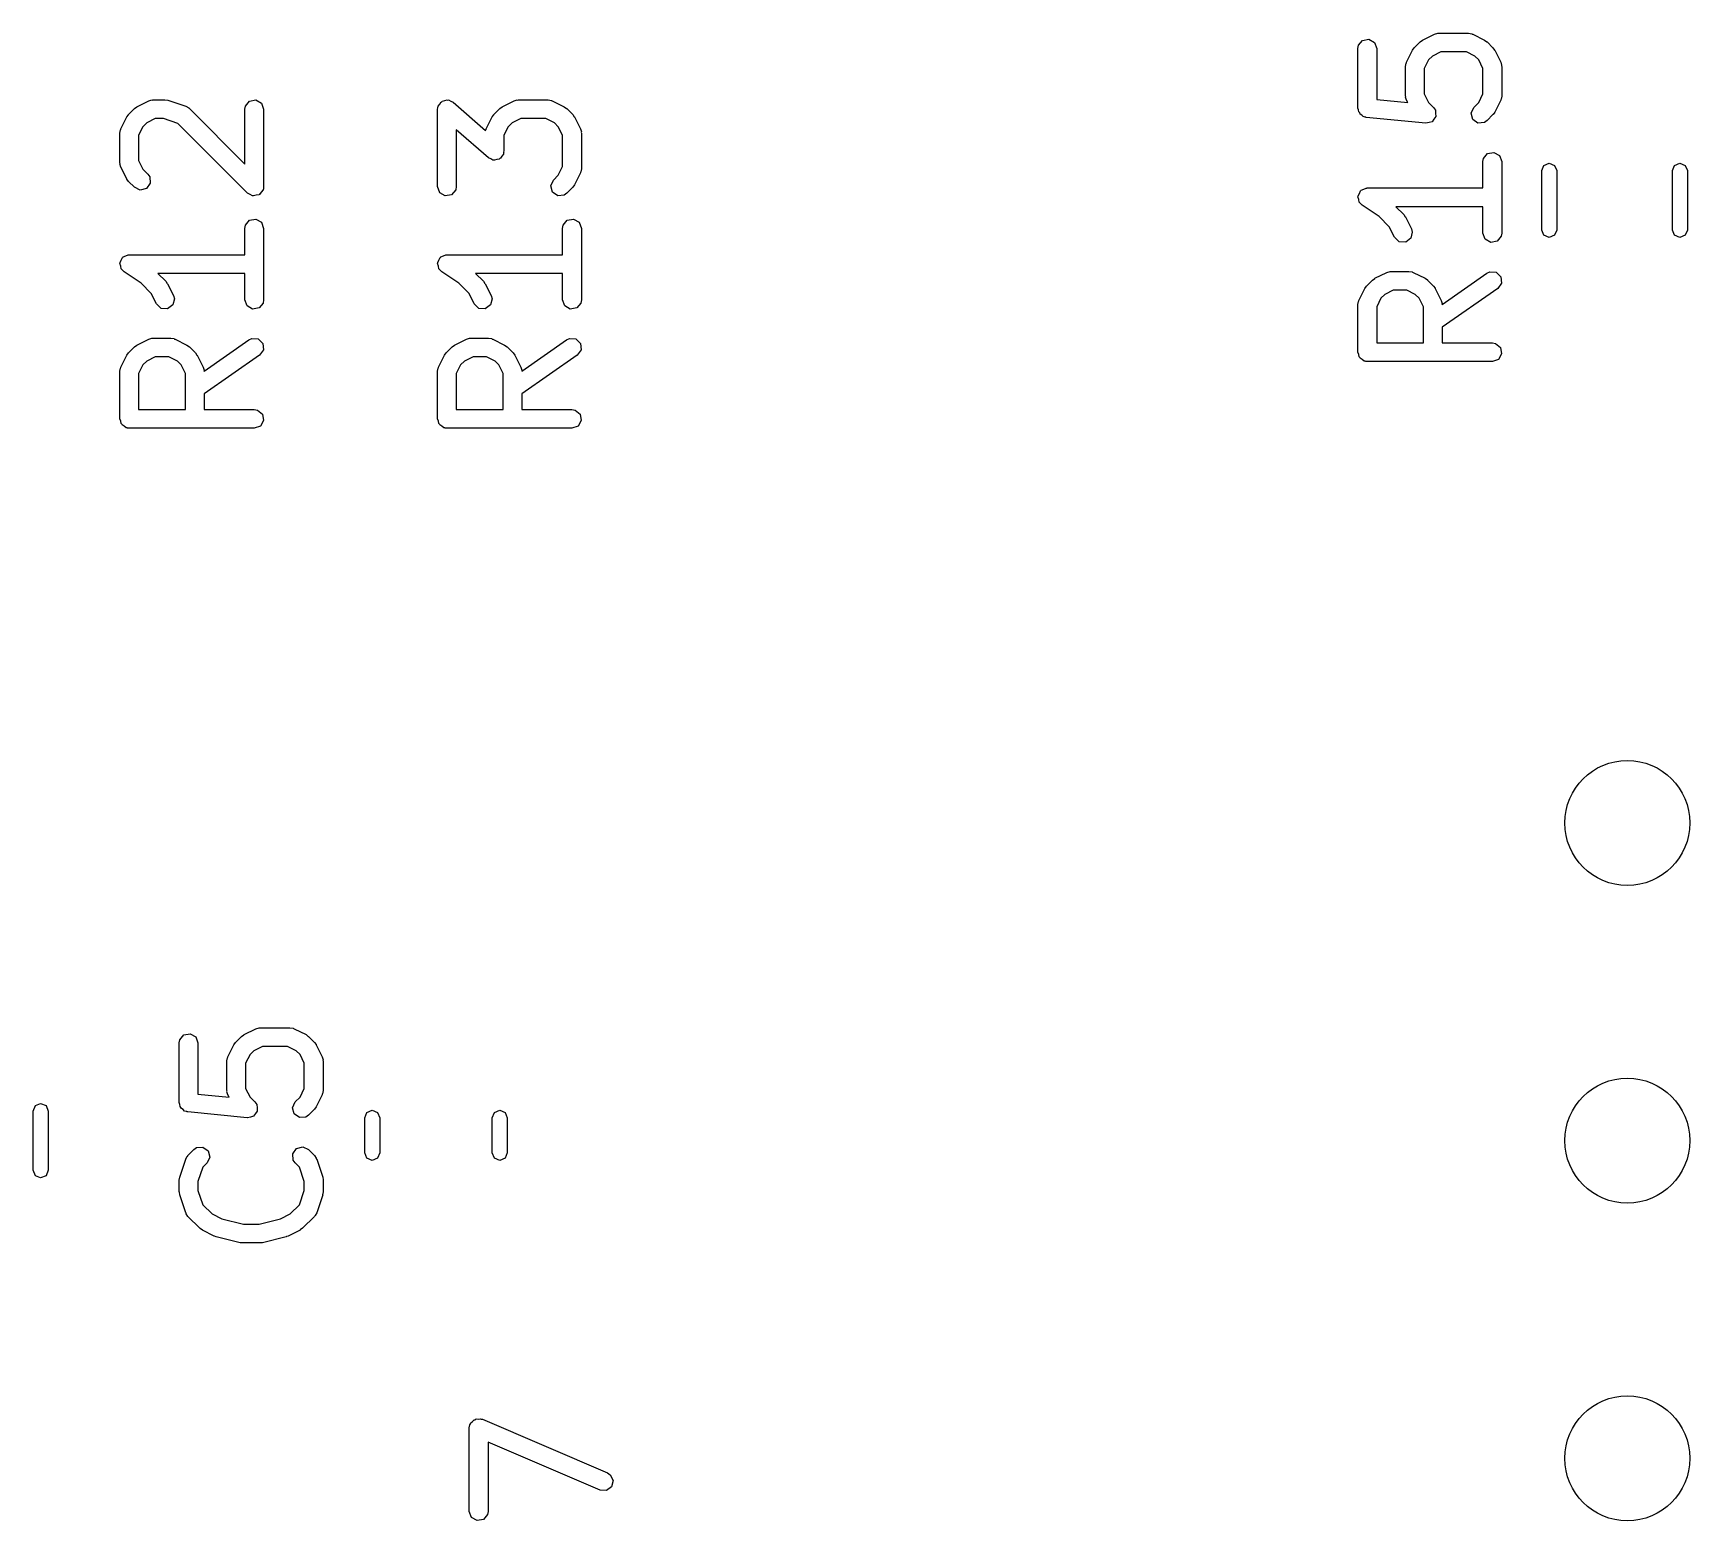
# Model space of a CAD drawing. Extents: x 123 to 179.1, y -123.4 to -75.1.
# Drawn here: x 165.69 to 178.94, y -109.08 to -97.19 of the extents above; entities that cross this region are included whole.
import ezdxf

# ---------------------------------------------------------------- set-up
doc = ezdxf.new("R2010")
doc.units = 0
doc.layers.add('BLACK', color=7, linetype='CONTINUOUS')

msp = doc.modelspace()

# ---------------------------------------------------------------- linework, layer by layer
at = {"layer": 'BLACK', "linetype": 'CONTINUOUS'}
for p, q in [((176.798, -97.2452), (176.894, -97.1976)), ((176.894, -97.1976), (176.919, -97.1902)), ((176.919, -97.1902), (176.923, -97.1912)), ((176.923, -97.1912), (176.927, -97.1897)), ((176.927, -97.1897), (177.165, -97.1897)), ((177.165, -97.1897), (177.191, -97.1942)), ((177.191, -97.1942), (177.194, -97.1971)), ((177.194, -97.1971), (177.199, -97.1976)), ((177.199, -97.1976), (177.294, -97.2452)), ((176.281, -97.3123), (176.285, -97.2867)), ((176.281, -97.7885), (176.281, -97.3123)), ((176.285, -97.2867), (176.318, -97.2474)), ((176.318, -97.2474), (176.369, -97.2385)), ((176.369, -97.2385), (176.413, -97.2641)), ((176.413, -97.2641), (176.431, -97.3123)), ((176.431, -97.3123), (176.431, -97.7206)), ((176.67, -97.4216), (176.717, -97.3264)), ((176.717, -97.3264), (176.731, -97.3084)), ((176.731, -97.3069), (176.779, -97.2593)), ((176.731, -97.3084), (176.731, -97.3069)), ((176.779, -97.2593), (176.797, -97.2464)), ((176.797, -97.2464), (176.798, -97.2452)), ((176.945, -97.3397), (176.876, -97.374)), ((177.148, -97.3397), (176.945, -97.3397)), ((177.216, -97.374), (177.148, -97.3397)), ((177.294, -97.2452), (177.312, -97.2586)), ((177.312, -97.2586), (177.314, -97.2593)), ((177.314, -97.2593), (177.361, -97.3069)), ((177.361, -97.3069), (177.374, -97.3253)), ((177.374, -97.3253), (177.375, -97.3264)), ((177.375, -97.3264), (177.423, -97.4216)), ((176.662, -97.4552), (176.666, -97.4295)), ((176.662, -97.6933), (176.662, -97.4552)), ((176.666, -97.4295), (176.669, -97.4261)), ((176.669, -97.4261), (176.67, -97.4216)), ((176.846, -97.4044), (176.812, -97.4729)), ((176.812, -97.4729), (176.812, -97.6756)), ((176.876, -97.374), (176.846, -97.4044)), ((177.247, -97.4044), (177.216, -97.374)), ((177.281, -97.4729), (177.247, -97.4044)), ((177.281, -97.6756), (177.281, -97.4729)), ((177.423, -97.4216), (177.43, -97.4466)), ((177.43, -97.4466), (177.429, -97.451)), ((177.429, -97.451), (177.431, -97.4552)), ((177.431, -97.4552), (177.431, -97.6933)), ((166.519, -97.7786), (166.614, -97.731)), ((166.614, -97.731), (166.639, -97.7236)), ((166.639, -97.7236), (166.644, -97.7246)), ((166.644, -97.7246), (166.648, -97.7231)), ((166.648, -97.7231), (166.743, -97.7231)), ((166.743, -97.7231), (166.765, -97.727)), ((166.765, -97.727), (166.767, -97.7269)), ((166.767, -97.7269), (166.91, -97.7746)), ((167.387, -97.7724), (167.42, -97.7331)), ((167.42, -97.7331), (167.47, -97.7242)), ((167.47, -97.7242), (167.515, -97.7499)), ((167.515, -97.7499), (167.532, -97.7981)), ((168.94, -97.757), (168.95, -97.7397)), ((168.95, -97.7397), (168.956, -97.7377)), ((168.956, -97.7377), (168.96, -97.7331)), ((168.96, -97.7331), (168.98, -97.7296)), ((168.98, -97.7296), (168.999, -97.7231)), ((168.999, -97.7231), (169.005, -97.7253)), ((169.005, -97.7253), (169.01, -97.7242)), ((169.01, -97.7242), (169.028, -97.7343)), ((169.028, -97.7343), (169.047, -97.7417)), ((169.047, -97.7417), (169.307, -97.9691)), ((169.44, -97.7786), (169.535, -97.731)), ((169.535, -97.731), (169.56, -97.7236)), ((169.56, -97.7236), (169.565, -97.7246)), ((169.565, -97.7246), (169.569, -97.7231)), ((169.569, -97.7231), (169.807, -97.7231)), ((169.807, -97.7231), (169.833, -97.7276)), ((169.833, -97.7276), (169.836, -97.7305)), ((169.836, -97.7305), (169.84, -97.731)), ((169.84, -97.731), (169.936, -97.7786)), ((176.431, -97.7206), (176.679, -97.7454)), ((176.663, -97.6975), (176.662, -97.6933)), ((176.662, -97.7018), (176.663, -97.6975)), ((176.67, -97.7268), (176.662, -97.7018)), ((176.679, -97.7454), (176.67, -97.7268)), ((176.812, -97.6756), (176.846, -97.7441)), ((176.846, -97.7441), (176.885, -97.7831)), ((177.208, -97.7831), (177.247, -97.7441)), ((177.247, -97.7441), (177.281, -97.6756)), ((177.423, -97.7268), (177.375, -97.822)), ((177.426, -97.7189), (177.423, -97.7224)), ((177.423, -97.7224), (177.423, -97.7268)), ((177.431, -97.6933), (177.426, -97.7189)), ((166.39, -97.955), (166.438, -97.8598)), ((166.438, -97.8598), (166.451, -97.8418)), ((166.451, -97.8418), (166.452, -97.8403)), ((166.452, -97.8403), (166.5, -97.7927)), ((166.5, -97.7927), (166.518, -97.7798)), ((166.518, -97.7798), (166.519, -97.7786)), ((166.666, -97.8731), (166.597, -97.9074)), ((166.731, -97.8731), (166.666, -97.8731)), ((166.845, -97.9113), (166.731, -97.8731)), ((166.91, -97.7746), (166.933, -97.787)), ((166.933, -97.787), (166.935, -97.7908)), ((166.935, -97.7908), (166.939, -97.7927)), ((166.939, -97.7927), (167.382, -98.2361)), ((167.382, -97.7981), (167.387, -97.7724)), ((167.382, -98.2361), (167.382, -97.7981)), ((167.532, -97.7981), (167.532, -98.4171)), ((168.922, -97.7981), (168.924, -97.787)), ((168.922, -98.4171), (168.922, -97.7981)), ((168.924, -97.7835), (168.925, -97.7809)), ((168.924, -97.787), (168.924, -97.7835)), ((168.925, -97.7809), (168.927, -97.7724)), ((168.927, -97.7724), (168.94, -97.757)), ((169.311, -97.955), (169.359, -97.8598)), ((169.359, -97.8598), (169.372, -97.8418)), ((169.372, -97.8418), (169.373, -97.8403)), ((169.373, -97.8403), (169.421, -97.7927)), ((169.421, -97.7927), (169.439, -97.7798)), ((169.439, -97.7798), (169.44, -97.7786)), ((169.587, -97.8731), (169.518, -97.9074)), ((169.789, -97.8731), (169.587, -97.8731)), ((169.858, -97.9074), (169.789, -97.8731)), ((169.936, -97.7786), (169.954, -97.792)), ((169.954, -97.792), (169.955, -97.7927)), ((169.955, -97.7927), (170.003, -97.8403)), ((170.003, -97.8403), (170.016, -97.8587)), ((170.016, -97.8587), (170.017, -97.8598)), ((170.017, -97.8598), (170.064, -97.955)), ((176.286, -97.8035), (176.281, -97.7885)), ((176.287, -97.8194), (176.286, -97.8035)), ((176.295, -97.8269), (176.287, -97.8194)), ((176.298, -97.8367), (176.295, -97.8269)), ((176.312, -97.8447), (176.298, -97.8367)), ((176.323, -97.8561), (176.312, -97.8447)), ((176.34, -97.8608), (176.323, -97.8561)), ((176.343, -97.8624), (176.34, -97.8608)), ((176.344, -97.8621), (176.343, -97.8624)), ((176.348, -97.8631), (176.344, -97.8621)), ((176.825, -97.9108), (176.348, -97.8631)), ((176.889, -97.8769), (176.875, -97.8976)), ((176.885, -97.7831), (176.9, -97.8044)), ((176.904, -97.8564), (176.889, -97.8769)), ((176.9, -97.8044), (176.9, -97.8049)), ((176.9, -97.8049), (176.9, -97.8053)), ((176.9, -97.8053), (176.902, -97.8304)), ((176.902, -97.8304), (176.904, -97.8555)), ((176.904, -97.8555), (176.904, -97.8559)), ((176.904, -97.8559), (176.904, -97.8564)), ((177.186, -97.8296), (177.208, -97.7831)), ((177.199, -97.8791), (177.186, -97.8296)), ((177.241, -97.9086), (177.199, -97.8791)), ((177.361, -97.8415), (177.314, -97.8892)), ((177.362, -97.8401), (177.361, -97.8415)), ((177.375, -97.822), (177.362, -97.8401)), ((166.382, -97.9886), (166.387, -97.9629)), ((166.382, -98.2267), (166.382, -97.9886)), ((166.387, -97.9629), (166.39, -97.9595)), ((166.39, -97.9595), (166.39, -97.955)), ((166.567, -97.9378), (166.532, -98.0063)), ((166.532, -98.0063), (166.532, -98.209)), ((166.597, -97.9074), (166.567, -97.9378)), ((167.404, -98.4702), (166.845, -97.9113)), ((169.329, -98.1879), (169.072, -97.9634)), ((169.072, -97.9634), (169.072, -98.4171)), ((169.307, -97.9691), (169.308, -97.9629)), ((169.308, -97.9629), (169.311, -97.9595)), ((169.311, -97.9595), (169.311, -97.955)), ((169.488, -97.9378), (169.453, -98.0063)), ((169.453, -98.0063), (169.453, -98.1314)), ((169.518, -97.9074), (169.488, -97.9378)), ((169.888, -97.9378), (169.858, -97.9074)), ((169.922, -98.0063), (169.888, -97.9378)), ((169.922, -98.2566), (169.922, -98.0063)), ((170.064, -97.955), (170.072, -97.98)), ((170.072, -97.98), (170.071, -97.9844)), ((170.071, -97.9844), (170.072, -97.9886)), ((170.072, -97.9886), (170.072, -98.2743)), ((176.85, -97.9043), (176.825, -97.9108)), ((176.825, -97.9108), (176.825, -97.9106)), ((176.825, -97.9106), (176.825, -97.9108)), ((176.874, -97.8981), (176.85, -97.9043)), ((176.875, -97.8977), (176.874, -97.8981)), ((176.875, -97.8976), (176.875, -97.8977)), ((177.292, -97.9041), (177.241, -97.9086)), ((177.314, -97.8892), (177.292, -97.9041)), ((169.45, -98.1486), (169.449, -98.1571)), ((169.452, -98.146), (169.45, -98.1486)), ((169.453, -98.1314), (169.451, -98.1425)), ((169.451, -98.1425), (169.452, -98.146)), ((177.285, -98.1914), (177.318, -98.1521)), ((177.318, -98.1521), (177.369, -98.1432)), ((177.369, -98.1432), (177.413, -98.1689)), ((166.384, -98.2309), (166.382, -98.2267)), ((166.383, -98.2352), (166.384, -98.2309)), ((166.39, -98.2602), (166.383, -98.2352)), ((166.438, -98.3554), (166.39, -98.2602)), ((166.532, -98.209), (166.567, -98.2775)), ((166.567, -98.2775), (166.606, -98.3165)), ((169.348, -98.1952), (169.329, -98.1879)), ((169.365, -98.2053), (169.348, -98.1952)), ((169.371, -98.2043), (169.365, -98.2053)), ((169.377, -98.2064), (169.371, -98.2043)), ((169.396, -98.1999), (169.377, -98.2064)), ((169.416, -98.1964), (169.396, -98.1999)), ((169.42, -98.1918), (169.416, -98.1964)), ((169.425, -98.1899), (169.42, -98.1918)), ((169.436, -98.1726), (169.425, -98.1899)), ((169.449, -98.1571), (169.436, -98.1726)), ((169.888, -98.3251), (169.922, -98.2566)), ((170.072, -98.2743), (170.068, -98.2999)), ((177.281, -98.2171), (177.285, -98.1914)), ((177.281, -98.4278), (177.281, -98.2171)), ((177.413, -98.1689), (177.431, -98.2171)), ((177.431, -98.2171), (177.431, -98.7885)), ((177.751, -98.2893), (177.768, -98.2469)), ((177.768, -98.2469), (177.811, -98.2293)), ((177.811, -98.2293), (177.853, -98.2469)), ((177.853, -98.2469), (177.871, -98.2893)), ((178.796, -98.2893), (178.813, -98.2469)), ((178.813, -98.2469), (178.856, -98.2293)), ((178.856, -98.2293), (178.898, -98.2469)), ((178.898, -98.2469), (178.916, -98.2893)), ((166.439, -98.3566), (166.438, -98.3554)), ((166.452, -98.3749), (166.439, -98.3566)), ((166.5, -98.4226), (166.452, -98.3749)), ((166.625, -98.3889), (166.596, -98.431)), ((166.606, -98.3165), (166.621, -98.3378)), ((166.621, -98.3378), (166.625, -98.3889)), ((167.532, -98.4171), (167.53, -98.4333)), ((168.94, -98.4654), (168.922, -98.4171)), ((169.072, -98.4171), (169.068, -98.4428)), ((169.827, -98.4106), (169.849, -98.3641)), ((169.841, -98.4602), (169.827, -98.4106)), ((169.849, -98.3641), (169.888, -98.3251)), ((170.017, -98.4031), (170.003, -98.4211)), ((170.064, -98.3078), (170.017, -98.4031)), ((170.065, -98.3034), (170.064, -98.3078)), ((170.068, -98.2999), (170.065, -98.3034)), ((177.751, -98.7639), (177.751, -98.2893)), ((177.871, -98.2893), (177.871, -98.7639)), ((178.796, -98.7639), (178.796, -98.2893)), ((178.916, -98.2893), (178.916, -98.7639)), ((166.546, -98.4442), (166.5, -98.4226)), ((166.596, -98.431), (166.546, -98.4442)), ((167.425, -98.4797), (167.404, -98.4702)), ((167.444, -98.491), (167.425, -98.4797)), ((167.448, -98.4904), (167.444, -98.491)), ((167.451, -98.4919), (167.448, -98.4904)), ((167.473, -98.486), (167.451, -98.4919)), ((167.495, -98.4821), (167.473, -98.486)), ((167.497, -98.4795), (167.495, -98.4821)), ((167.5, -98.4786), (167.497, -98.4795)), ((167.513, -98.4601), (167.5, -98.4786)), ((167.528, -98.4428), (167.513, -98.4601)), ((167.529, -98.4382), (167.528, -98.4428)), ((167.53, -98.4366), (167.529, -98.4382)), ((167.53, -98.4333), (167.53, -98.4366)), ((168.984, -98.491), (168.94, -98.4654)), ((169.035, -98.4821), (168.984, -98.491)), ((169.068, -98.4428), (169.035, -98.4821)), ((169.883, -98.4896), (169.841, -98.4602)), ((169.934, -98.4851), (169.883, -98.4896)), ((169.955, -98.4702), (169.934, -98.4851)), ((170.003, -98.4226), (169.955, -98.4702)), ((170.003, -98.4211), (170.003, -98.4226)), ((176.281, -98.498), (176.283, -98.494)), ((176.287, -98.5189), (176.281, -98.498)), ((176.282, -98.4898), (176.293, -98.4709)), ((176.283, -98.494), (176.282, -98.4898)), ((176.291, -98.5403), (176.287, -98.5189)), ((176.294, -98.5431), (176.291, -98.5403)), ((176.293, -98.4709), (176.302, -98.451)), ((176.295, -98.5472), (176.294, -98.5431)), ((176.314, -98.5652), (176.295, -98.5472)), ((176.302, -98.451), (176.305, -98.4491)), ((176.305, -98.4491), (176.308, -98.4453)), ((176.308, -98.4453), (176.328, -98.4379)), ((176.328, -98.4379), (176.348, -98.4282)), ((176.348, -98.4282), (176.352, -98.4293)), ((176.352, -98.4293), (176.356, -98.4278)), ((176.356, -98.4278), (177.281, -98.4278)), ((167.42, -98.6855), (167.47, -98.6766)), ((167.47, -98.6766), (167.515, -98.7023)), ((169.96, -98.6855), (170.01, -98.6766)), ((170.01, -98.6766), (170.055, -98.7023)), ((176.451, -98.6563), (176.314, -98.5652)), ((176.532, -98.7377), (176.451, -98.6563)), ((177.281, -98.5778), (176.584, -98.5778)), ((176.584, -98.5778), (176.647, -98.6402)), ((176.647, -98.6402), (176.66, -98.6586)), ((176.66, -98.6586), (176.661, -98.6597)), ((176.661, -98.6597), (176.709, -98.755)), ((177.281, -98.7885), (177.281, -98.5778)), ((167.382, -98.7505), (167.387, -98.7248)), ((167.382, -98.9612), (167.382, -98.7505)), ((167.387, -98.7248), (167.42, -98.6855)), ((167.515, -98.7023), (167.532, -98.7505)), ((167.532, -98.7505), (167.532, -99.3219)), ((169.922, -98.7505), (169.927, -98.7248)), ((169.922, -98.9612), (169.922, -98.7505)), ((169.927, -98.7248), (169.96, -98.6855)), ((170.055, -98.7023), (170.072, -98.7505)), ((170.072, -98.7505), (170.072, -99.3219)), ((176.574, -98.822), (176.532, -98.7377)), ((176.716, -98.7799), (176.704, -98.8298)), ((176.709, -98.755), (176.716, -98.7799)), ((177.298, -98.8367), (177.281, -98.7885)), ((177.426, -98.8142), (177.393, -98.8535)), ((177.431, -98.7885), (177.426, -98.8142)), ((177.768, -98.8063), (177.751, -98.7639)), ((177.811, -98.8239), (177.768, -98.8063)), ((177.853, -98.8063), (177.811, -98.8239)), ((177.871, -98.7639), (177.853, -98.8063)), ((178.813, -98.8063), (178.796, -98.7639)), ((178.856, -98.8239), (178.813, -98.8063)), ((178.898, -98.8063), (178.856, -98.8239)), ((178.916, -98.7639), (178.898, -98.8063)), ((176.612, -98.8573), (176.574, -98.822)), ((176.663, -98.8604), (176.612, -98.8573)), ((176.704, -98.8298), (176.663, -98.8604)), ((177.343, -98.8624), (177.298, -98.8367)), ((177.393, -98.8535), (177.343, -98.8624)), ((166.383, -99.0314), (166.384, -99.0274)), ((166.389, -99.0523), (166.383, -99.0314)), ((166.384, -99.0232), (166.394, -99.0043)), ((166.384, -99.0274), (166.384, -99.0232)), ((166.392, -99.0737), (166.389, -99.0523)), ((166.396, -99.0765), (166.392, -99.0737)), ((166.394, -99.0043), (166.403, -98.9844)), ((166.397, -99.0806), (166.396, -99.0765)), ((166.403, -98.9844), (166.407, -98.9825)), ((166.407, -98.9825), (166.409, -98.9787)), ((166.409, -98.9787), (166.43, -98.9713)), ((166.43, -98.9713), (166.449, -98.9616)), ((166.449, -98.9616), (166.453, -98.9627)), ((166.453, -98.9627), (166.457, -98.9612)), ((166.457, -98.9612), (167.382, -98.9612)), ((168.923, -99.0314), (168.924, -99.0274)), ((168.929, -99.0523), (168.923, -99.0314)), ((168.924, -99.0232), (168.934, -99.0043)), ((168.924, -99.0274), (168.924, -99.0232)), ((168.932, -99.0737), (168.929, -99.0523)), ((168.936, -99.0765), (168.932, -99.0737)), ((168.934, -99.0043), (168.943, -98.9844)), ((168.937, -99.0806), (168.936, -99.0765)), ((168.943, -98.9844), (168.947, -98.9825)), ((168.947, -98.9825), (168.949, -98.9787)), ((168.949, -98.9787), (168.97, -98.9713)), ((168.97, -98.9713), (168.989, -98.9616)), ((168.989, -98.9616), (168.993, -98.9627)), ((168.993, -98.9627), (168.997, -98.9612)), ((168.997, -98.9612), (169.922, -98.9612)), ((166.416, -99.0986), (166.397, -99.0806)), ((166.552, -99.1897), (166.416, -99.0986)), ((166.634, -99.2711), (166.552, -99.1897)), ((167.382, -99.1112), (166.686, -99.1112)), ((166.686, -99.1112), (166.749, -99.1736)), ((166.749, -99.1736), (166.761, -99.192)), ((166.761, -99.192), (166.763, -99.1931)), ((166.763, -99.1931), (166.81, -99.2884)), ((167.382, -99.3219), (167.382, -99.1112)), ((168.956, -99.0986), (168.937, -99.0806)), ((169.092, -99.1897), (168.956, -99.0986)), ((169.174, -99.2711), (169.092, -99.1897)), ((169.922, -99.1112), (169.226, -99.1112)), ((169.226, -99.1112), (169.289, -99.1736)), ((169.289, -99.1736), (169.301, -99.192)), ((169.301, -99.192), (169.303, -99.1931)), ((169.303, -99.1931), (169.35, -99.2884)), ((169.922, -99.3219), (169.922, -99.1112)), ((176.35, -99.2117), (176.398, -99.164)), ((176.35, -99.2131), (176.35, -99.2117)), ((176.398, -99.164), (176.416, -99.1512)), ((176.416, -99.1512), (176.417, -99.15)), ((176.417, -99.15), (176.513, -99.1024)), ((176.513, -99.1024), (176.538, -99.0949)), ((176.538, -99.0949), (176.542, -99.096)), ((176.542, -99.096), (176.546, -99.0945)), ((176.546, -99.0945), (176.689, -99.0945)), ((176.689, -99.0945), (176.715, -99.099)), ((176.715, -99.099), (176.718, -99.1019)), ((176.718, -99.1019), (176.723, -99.1024)), ((176.723, -99.1024), (176.818, -99.15)), ((176.818, -99.15), (176.836, -99.1634)), ((176.836, -99.1634), (176.837, -99.164)), ((176.837, -99.164), (176.885, -99.2117)), ((176.885, -99.2117), (176.898, -99.23)), ((176.954, -99.359), (177.313, -99.108)), ((177.313, -99.108), (177.336, -99.097)), ((177.336, -99.097), (177.387, -99.1015)), ((177.387, -99.1015), (177.424, -99.1378)), ((177.428, -99.1889), (177.399, -99.2309)), ((177.424, -99.1378), (177.428, -99.1889)), ((166.676, -99.3554), (166.634, -99.2711)), ((166.818, -99.3133), (166.806, -99.3632)), ((166.81, -99.2884), (166.818, -99.3133)), ((167.4, -99.3701), (167.382, -99.3219)), ((167.532, -99.3219), (167.528, -99.3476)), ((169.216, -99.3554), (169.174, -99.2711)), ((169.358, -99.3133), (169.346, -99.3632)), ((169.35, -99.2884), (169.358, -99.3133)), ((169.94, -99.3701), (169.922, -99.3219)), ((170.072, -99.3219), (170.068, -99.3476)), ((176.281, -99.3599), (176.285, -99.3343)), ((176.285, -99.3343), (176.288, -99.3308)), ((176.288, -99.3308), (176.289, -99.3264)), ((176.289, -99.3264), (176.336, -99.2312)), ((176.336, -99.2312), (176.35, -99.2131)), ((176.465, -99.3091), (176.431, -99.3776)), ((176.495, -99.2787), (176.465, -99.3091)), ((176.564, -99.2445), (176.495, -99.2787)), ((176.671, -99.2445), (176.564, -99.2445)), ((176.74, -99.2787), (176.671, -99.2445)), ((176.77, -99.3091), (176.74, -99.2787)), ((176.805, -99.3776), (176.77, -99.3091)), ((176.898, -99.23), (176.899, -99.2312)), ((176.899, -99.2312), (176.947, -99.3264)), ((176.947, -99.3264), (176.954, -99.3514)), ((177.399, -99.2309), (176.955, -99.5418)), ((166.713, -99.3907), (166.676, -99.3554)), ((166.764, -99.3938), (166.713, -99.3907)), ((166.806, -99.3632), (166.764, -99.3938)), ((167.444, -99.3958), (167.4, -99.3701)), ((167.495, -99.3869), (167.444, -99.3958)), ((167.528, -99.3476), (167.495, -99.3869)), ((169.253, -99.3907), (169.216, -99.3554)), ((169.304, -99.3938), (169.253, -99.3907)), ((169.346, -99.3632), (169.304, -99.3938)), ((169.984, -99.3958), (169.94, -99.3701)), ((170.035, -99.3869), (169.984, -99.3958)), ((170.068, -99.3476), (170.035, -99.3869)), ((176.281, -99.7409), (176.281, -99.3599)), ((176.431, -99.3776), (176.431, -99.6659)), ((176.805, -99.6659), (176.805, -99.3776)), ((176.954, -99.3514), (176.953, -99.3557)), ((176.953, -99.3557), (176.954, -99.359)), ((176.955, -99.5418), (176.955, -99.6659)), ((166.452, -99.7451), (166.5, -99.6974)), ((166.5, -99.6974), (166.518, -99.6846)), ((166.518, -99.6846), (166.519, -99.6834)), ((166.519, -99.6834), (166.614, -99.6358)), ((166.614, -99.6358), (166.639, -99.6283)), ((166.639, -99.6283), (166.644, -99.6294)), ((166.644, -99.6294), (166.648, -99.6279)), ((166.648, -99.6279), (166.791, -99.6279)), ((166.791, -99.6279), (166.816, -99.6324)), ((166.816, -99.6324), (166.82, -99.6353)), ((166.82, -99.6353), (166.824, -99.6358)), ((166.824, -99.6358), (166.919, -99.6834)), ((166.919, -99.6834), (166.938, -99.6968)), ((166.938, -99.6968), (166.939, -99.6974)), ((166.939, -99.6974), (166.987, -99.7451)), ((167.056, -99.8924), (167.414, -99.6414)), ((167.414, -99.6414), (167.438, -99.6304)), ((167.438, -99.6304), (167.489, -99.6349)), ((167.489, -99.6349), (167.525, -99.6712)), ((167.53, -99.7223), (167.5, -99.7643)), ((167.525, -99.6712), (167.53, -99.7223)), ((168.992, -99.7451), (169.04, -99.6974)), ((169.04, -99.6974), (169.058, -99.6846)), ((169.058, -99.6846), (169.059, -99.6834)), ((169.059, -99.6834), (169.154, -99.6358)), ((169.154, -99.6358), (169.179, -99.6283)), ((169.179, -99.6283), (169.184, -99.6294)), ((169.184, -99.6294), (169.188, -99.6279)), ((169.188, -99.6279), (169.331, -99.6279)), ((169.331, -99.6279), (169.356, -99.6324)), ((169.356, -99.6324), (169.36, -99.6353)), ((169.36, -99.6353), (169.364, -99.6358)), ((169.364, -99.6358), (169.459, -99.6834)), ((169.459, -99.6834), (169.478, -99.6968)), ((169.478, -99.6968), (169.479, -99.6974)), ((169.479, -99.6974), (169.527, -99.7451)), ((169.596, -99.8924), (169.954, -99.6414)), ((169.954, -99.6414), (169.978, -99.6304)), ((169.978, -99.6304), (170.029, -99.6349)), ((170.029, -99.6349), (170.065, -99.6712)), ((170.07, -99.7223), (170.04, -99.7643)), ((170.065, -99.6712), (170.07, -99.7223)), ((176.287, -99.7592), (176.281, -99.7409)), ((176.431, -99.6659), (176.805, -99.6659)), ((176.955, -99.6659), (177.356, -99.6659)), ((177.356, -99.6659), (177.381, -99.6704)), ((177.381, -99.6704), (177.421, -99.7034)), ((177.421, -99.7034), (177.43, -99.7539)), ((166.382, -99.8933), (166.387, -99.8677)), ((166.387, -99.8677), (166.39, -99.8642)), ((166.39, -99.8598), (166.438, -99.7646)), ((166.39, -99.8642), (166.39, -99.8598)), ((166.438, -99.7646), (166.451, -99.7465)), ((166.451, -99.7465), (166.452, -99.7451)), ((166.567, -99.8425), (166.532, -99.911)), ((166.597, -99.8121), (166.567, -99.8425)), ((166.666, -99.7779), (166.597, -99.8121)), ((166.773, -99.7779), (166.666, -99.7779)), ((166.842, -99.8121), (166.773, -99.7779)), ((166.872, -99.8425), (166.842, -99.8121)), ((166.906, -99.911), (166.872, -99.8425)), ((166.987, -99.7451), (166.999, -99.7634)), ((166.999, -99.7634), (167.001, -99.7646)), ((167.001, -99.7646), (167.048, -99.8598)), ((167.048, -99.8598), (167.056, -99.8848)), ((167.5, -99.7643), (167.056, -100.075)), ((168.922, -99.8933), (168.927, -99.8677)), ((168.927, -99.8677), (168.93, -99.8642)), ((168.93, -99.8598), (168.978, -99.7646)), ((168.93, -99.8642), (168.93, -99.8598)), ((168.978, -99.7646), (168.991, -99.7465)), ((168.991, -99.7465), (168.992, -99.7451)), ((169.107, -99.8425), (169.072, -99.911)), ((169.137, -99.8121), (169.107, -99.8425)), ((169.206, -99.7779), (169.137, -99.8121)), ((169.313, -99.7779), (169.206, -99.7779)), ((169.382, -99.8121), (169.313, -99.7779)), ((169.412, -99.8425), (169.382, -99.8121)), ((169.446, -99.911), (169.412, -99.8425)), ((169.527, -99.7451), (169.539, -99.7634)), ((169.539, -99.7634), (169.541, -99.7646)), ((169.541, -99.7646), (169.588, -99.8598)), ((169.588, -99.8598), (169.596, -99.8848)), ((170.04, -99.7643), (169.596, -100.075)), ((176.291, -99.7784), (176.287, -99.7592)), ((176.296, -99.7827), (176.291, -99.7784)), ((176.298, -99.7891), (176.296, -99.7827)), ((176.315, -99.7988), (176.298, -99.7891)), ((176.33, -99.8114), (176.315, -99.7988)), ((176.34, -99.8131), (176.33, -99.8114)), ((176.343, -99.8147), (176.34, -99.8131)), ((176.346, -99.8142), (176.343, -99.8147)), ((176.356, -99.8159), (176.346, -99.8142)), ((177.356, -99.8159), (176.356, -99.8159)), ((177.404, -99.7983), (177.356, -99.8159)), ((177.43, -99.7539), (177.404, -99.7983)), ((166.382, -100.274), (166.382, -99.8933)), ((166.532, -99.911), (166.532, -100.199)), ((166.906, -100.199), (166.906, -99.911)), ((167.056, -99.8848), (167.055, -99.8891)), ((167.055, -99.8891), (167.056, -99.8924)), ((168.922, -100.274), (168.922, -99.8933)), ((169.072, -99.911), (169.072, -100.199)), ((169.446, -100.199), (169.446, -99.911)), ((169.596, -99.8848), (169.595, -99.8891)), ((169.595, -99.8891), (169.596, -99.8924)), ((167.056, -100.075), (167.056, -100.199)), ((169.596, -100.075), (169.596, -100.199)), ((166.532, -100.199), (166.906, -100.199)), ((167.056, -100.199), (167.457, -100.199)), ((167.457, -100.199), (167.483, -100.204)), ((167.483, -100.204), (167.522, -100.237)), ((167.522, -100.237), (167.531, -100.287)), ((169.072, -100.199), (169.446, -100.199)), ((169.596, -100.199), (169.997, -100.199)), ((169.997, -100.199), (170.023, -100.204)), ((170.023, -100.204), (170.062, -100.237)), ((170.062, -100.237), (170.071, -100.287)), ((166.389, -100.293), (166.382, -100.274)), ((166.392, -100.312), (166.389, -100.293)), ((166.398, -100.316), (166.392, -100.312)), ((166.4, -100.322), (166.398, -100.316)), ((166.417, -100.332), (166.4, -100.322)), ((166.432, -100.345), (166.417, -100.332)), ((166.441, -100.346), (166.432, -100.345)), ((166.444, -100.348), (166.441, -100.346)), ((166.448, -100.348), (166.444, -100.348)), ((166.457, -100.349), (166.448, -100.348)), ((167.457, -100.349), (166.457, -100.349)), ((167.506, -100.332), (167.457, -100.349)), ((167.531, -100.287), (167.506, -100.332)), ((168.929, -100.293), (168.922, -100.274)), ((168.932, -100.312), (168.929, -100.293)), ((168.938, -100.316), (168.932, -100.312)), ((168.94, -100.322), (168.938, -100.316)), ((168.957, -100.332), (168.94, -100.322)), ((168.972, -100.345), (168.957, -100.332)), ((168.981, -100.346), (168.972, -100.345)), ((168.984, -100.348), (168.981, -100.346)), ((168.988, -100.348), (168.984, -100.348)), ((168.997, -100.349), (168.988, -100.348)), ((169.997, -100.349), (168.997, -100.349)), ((170.046, -100.332), (169.997, -100.349)), ((170.071, -100.287), (170.046, -100.332)), ((167.375, -105.197), (167.47, -105.15)), ((167.47, -105.15), (167.495, -105.142)), ((167.495, -105.142), (167.5, -105.143)), ((167.5, -105.143), (167.504, -105.142)), ((167.504, -105.142), (167.742, -105.142)), ((167.742, -105.142), (167.768, -105.146)), ((167.768, -105.146), (167.771, -105.149)), ((167.771, -105.149), (167.775, -105.15)), ((167.775, -105.15), (167.871, -105.197)), ((166.857, -105.264), (166.862, -105.239)), ((166.857, -105.741), (166.857, -105.264)), ((166.862, -105.239), (166.895, -105.199)), ((166.895, -105.199), (166.945, -105.191)), ((166.945, -105.191), (166.99, -105.216)), ((166.99, -105.216), (167.007, -105.264)), ((167.007, -105.264), (167.007, -105.673)), ((167.246, -105.374), (167.294, -105.278)), ((167.294, -105.278), (167.307, -105.26)), ((167.307, -105.26), (167.308, -105.259)), ((167.308, -105.259), (167.356, -105.211)), ((167.356, -105.211), (167.374, -105.199)), ((167.374, -105.199), (167.375, -105.197)), ((167.522, -105.292), (167.453, -105.326)), ((167.724, -105.292), (167.522, -105.292)), ((167.793, -105.326), (167.724, -105.292)), ((167.871, -105.197), (167.889, -105.211)), ((167.889, -105.211), (167.89, -105.211)), ((167.89, -105.211), (167.938, -105.259)), ((167.938, -105.259), (167.951, -105.277)), ((167.951, -105.277), (167.952, -105.278)), ((167.952, -105.278), (167.999, -105.374)), ((167.238, -105.407), (167.243, -105.382)), ((167.238, -105.645), (167.238, -105.407)), ((167.243, -105.382), (167.246, -105.378)), ((167.246, -105.378), (167.246, -105.374)), ((167.423, -105.356), (167.388, -105.425)), ((167.388, -105.425), (167.388, -105.628)), ((167.453, -105.326), (167.423, -105.356)), ((167.823, -105.356), (167.793, -105.326)), ((167.857, -105.425), (167.823, -105.356)), ((167.857, -105.628), (167.857, -105.425)), ((167.999, -105.374), (168.007, -105.399)), ((168.007, -105.399), (168.006, -105.403)), ((168.006, -105.403), (168.007, -105.407)), ((168.007, -105.407), (168.007, -105.645)), ((167.007, -105.673), (167.256, -105.698)), ((167.24, -105.65), (167.238, -105.645)), ((167.239, -105.654), (167.24, -105.65)), ((167.246, -105.679), (167.239, -105.654)), ((167.256, -105.698), (167.246, -105.679)), ((167.388, -105.628), (167.423, -105.696)), ((167.423, -105.696), (167.462, -105.735)), ((167.784, -105.735), (167.823, -105.696)), ((167.823, -105.696), (167.857, -105.628)), ((167.999, -105.679), (167.952, -105.774)), ((168, -105.674), (167.999, -105.679)), ((168.003, -105.671), (168, -105.674)), ((168.007, -105.645), (168.003, -105.671)), ((165.689, -105.808), (165.707, -105.765)), ((165.689, -106.282), (165.689, -105.808)), ((165.707, -105.765), (165.749, -105.748)), ((165.749, -105.748), (165.792, -105.765)), ((165.792, -105.765), (165.809, -105.808)), ((165.809, -105.808), (165.809, -106.282)), ((166.863, -105.756), (166.857, -105.741)), ((166.864, -105.771), (166.863, -105.756)), ((166.871, -105.779), (166.864, -105.771)), ((166.875, -105.789), (166.871, -105.779)), ((166.889, -105.797), (166.875, -105.789)), ((166.9, -105.808), (166.889, -105.797)), ((166.917, -105.813), (166.9, -105.808)), ((166.919, -105.814), (166.917, -105.813)), ((166.921, -105.814), (166.919, -105.814)), ((166.925, -105.815), (166.921, -105.814)), ((167.401, -105.863), (166.925, -105.815)), ((167.466, -105.829), (167.452, -105.85)), ((167.462, -105.735), (167.477, -105.757)), ((167.481, -105.809), (167.466, -105.829)), ((167.477, -105.757), (167.477, -105.757)), ((167.477, -105.757), (167.477, -105.757)), ((167.477, -105.757), (167.479, -105.783)), ((167.479, -105.783), (167.481, -105.808)), ((167.481, -105.808), (167.481, -105.808)), ((167.481, -105.808), (167.481, -105.809)), ((167.762, -105.782), (167.784, -105.735)), ((167.776, -105.831), (167.762, -105.782)), ((167.818, -105.861), (167.776, -105.831)), ((167.938, -105.794), (167.89, -105.841)), ((167.952, -105.774), (167.938, -105.792)), ((167.938, -105.792), (167.938, -105.794)), ((168.34, -105.862), (168.358, -105.819)), ((168.358, -105.819), (168.4, -105.802)), ((168.4, -105.802), (168.442, -105.819)), ((168.442, -105.819), (168.46, -105.862)), ((169.36, -105.862), (169.378, -105.819)), ((169.378, -105.819), (169.42, -105.802)), ((169.42, -105.802), (169.462, -105.819)), ((169.462, -105.819), (169.48, -105.862)), ((167.402, -105.863), (167.401, -105.863)), ((167.426, -105.856), (167.402, -105.863)), ((167.402, -105.863), (167.402, -105.863)), ((167.451, -105.85), (167.426, -105.856)), ((167.452, -105.85), (167.451, -105.85)), ((167.451, -105.85), (167.451, -105.85)), ((167.869, -105.856), (167.818, -105.861)), ((167.89, -105.841), (167.869, -105.856)), ((168.34, -106.143), (168.34, -105.862)), ((168.46, -105.862), (168.46, -106.143)), ((169.36, -106.143), (169.36, -105.862)), ((169.48, -105.862), (169.48, -106.143)), ((166.996, -106.101), (167.047, -106.097)), ((167.047, -106.097), (167.089, -106.126)), ((167.794, -106.108), (167.844, -106.094)), ((167.844, -106.094), (167.89, -106.116)), ((166.861, -106.336), (166.909, -106.193)), ((166.909, -106.193), (166.921, -106.17)), ((166.921, -106.17), (166.925, -106.168)), ((166.925, -106.168), (166.927, -106.164)), ((166.927, -106.164), (166.975, -106.116)), ((166.975, -106.116), (166.996, -106.101)), ((167.081, -106.222), (167.046, -106.257)), ((167.102, -106.176), (167.081, -106.222)), ((167.089, -106.126), (167.102, -106.176)), ((167.765, -106.15), (167.794, -106.108)), ((167.769, -106.201), (167.765, -106.15)), ((167.784, -106.222), (167.769, -106.201)), ((167.819, -106.257), (167.784, -106.222)), ((167.89, -106.116), (167.938, -106.164)), ((167.938, -106.164), (167.953, -106.185)), ((167.953, -106.185), (167.953, -106.19)), ((167.953, -106.19), (167.956, -106.193)), ((167.956, -106.193), (168.004, -106.336)), ((168.358, -106.186), (168.34, -106.143)), ((168.4, -106.203), (168.358, -106.186)), ((168.442, -106.186), (168.4, -106.203)), ((168.46, -106.143), (168.442, -106.186)), ((169.378, -106.186), (169.36, -106.143)), ((169.42, -106.203), (169.378, -106.186)), ((169.462, -106.186), (169.42, -106.203)), ((169.48, -106.143), (169.462, -106.186)), ((165.707, -106.325), (165.689, -106.282)), ((165.749, -106.342), (165.707, -106.325)), ((165.792, -106.325), (165.749, -106.342)), ((165.809, -106.282), (165.792, -106.325)), ((166.857, -106.36), (166.861, -106.338)), ((166.857, -106.455), (166.857, -106.36)), ((166.861, -106.338), (166.861, -106.336)), ((167.046, -106.257), (167.007, -106.372)), ((167.857, -106.372), (167.819, -106.257)), ((168.004, -106.336), (168.007, -106.358)), ((168.007, -106.358), (168.007, -106.36)), ((168.007, -106.36), (168.007, -106.455)), ((166.858, -106.456), (166.857, -106.455)), ((166.861, -106.479), (166.858, -106.456)), ((166.909, -106.621), (166.861, -106.479)), ((167.007, -106.372), (167.007, -106.443)), ((167.007, -106.443), (167.046, -106.557)), ((167.819, -106.557), (167.857, -106.443)), ((167.857, -106.443), (167.857, -106.372)), ((168.004, -106.479), (167.956, -106.621)), ((168.007, -106.455), (168.003, -106.477)), ((168.003, -106.477), (168.004, -106.479)), ((166.912, -106.625), (166.909, -106.621)), ((166.912, -106.629), (166.912, -106.625)), ((166.927, -106.651), (166.912, -106.629)), ((167.046, -106.557), (167.12, -106.631)), ((167.745, -106.631), (167.819, -106.557)), ((167.956, -106.621), (167.944, -106.644)), ((167.022, -106.746), (166.927, -106.651)), ((167.024, -106.747), (167.022, -106.746)), ((167.042, -106.76), (167.024, -106.747)), ((167.137, -106.808), (167.042, -106.76)), ((167.12, -106.631), (167.197, -106.67)), ((167.197, -106.67), (167.37, -106.713)), ((167.37, -106.713), (167.495, -106.713)), ((167.495, -106.713), (167.668, -106.67)), ((167.668, -106.67), (167.745, -106.631)), ((167.823, -106.76), (167.728, -106.808)), ((167.824, -106.759), (167.823, -106.76)), ((167.843, -106.746), (167.824, -106.759)), ((167.938, -106.651), (167.843, -106.746)), ((167.94, -106.647), (167.938, -106.651)), ((167.944, -106.644), (167.94, -106.647)), ((167.14, -106.808), (167.137, -106.808)), ((167.152, -106.813), (167.14, -106.808)), ((167.343, -106.861), (167.152, -106.813)), ((167.346, -106.861), (167.343, -106.861)), ((167.361, -106.863), (167.346, -106.861)), ((167.504, -106.863), (167.361, -106.863)), ((167.507, -106.862), (167.504, -106.863)), ((167.522, -106.861), (167.507, -106.862)), ((167.712, -106.813), (167.522, -106.861)), ((167.715, -106.811), (167.712, -106.813)), ((167.728, -106.808), (167.715, -106.811)), ((169.176, -108.342), (169.181, -108.317)), ((169.176, -109.009), (169.176, -108.342)), ((169.181, -108.317), (169.187, -108.31)), ((169.187, -108.31), (169.189, -108.301)), ((169.189, -108.301), (169.203, -108.291)), ((169.203, -108.291), (169.214, -108.277)), ((169.214, -108.277), (169.223, -108.276)), ((169.223, -108.276), (169.23, -108.27)), ((169.23, -108.27), (169.247, -108.271)), ((169.247, -108.271), (169.264, -108.268)), ((169.264, -108.268), (169.272, -108.273)), ((169.272, -108.273), (169.281, -108.273)), ((169.281, -108.273), (170.281, -108.702)), ((170.222, -108.84), (169.326, -108.456)), ((169.326, -108.456), (169.326, -109.009)), ((170.281, -108.702), (170.303, -108.716)), ((170.303, -108.716), (170.326, -108.762)), ((170.273, -108.843), (170.222, -108.84)), ((170.314, -108.812), (170.273, -108.843)), ((170.326, -108.762), (170.314, -108.812)), ((169.194, -109.057), (169.176, -109.009)), ((169.326, -109.009), (169.322, -109.035)), ((169.238, -109.083), (169.194, -109.057)), ((169.289, -109.074), (169.238, -109.083)), ((169.322, -109.035), (169.289, -109.074))]:
    msp.add_line(p, q, dxfattribs=at)
at = {"layer": 'BLACK'}
for centre in [(178.435, -103.505), (178.435, -106.045), (178.435, -108.585)]:
    msp.add_circle(centre, 0.5, dxfattribs=at)

doc.saveas('drawing.dxf')
